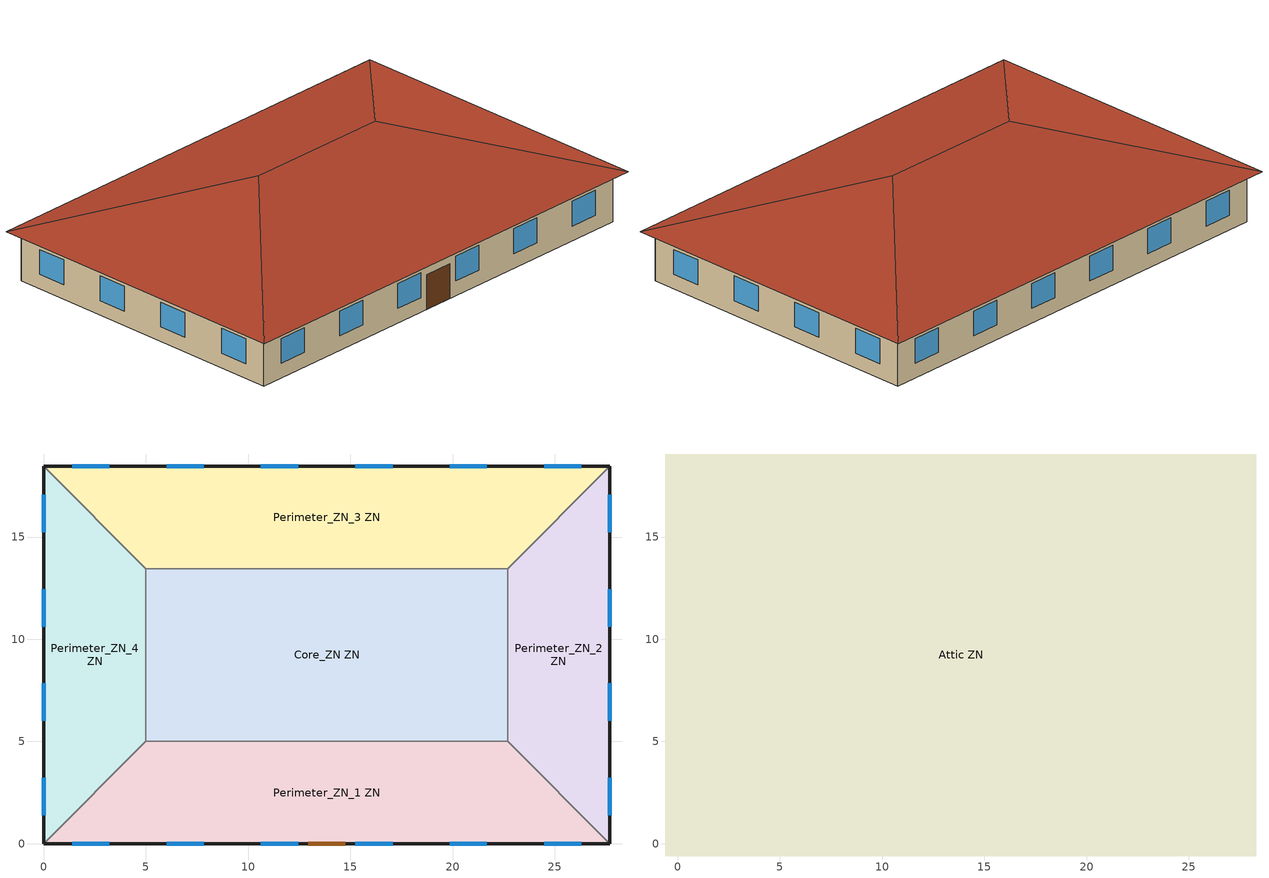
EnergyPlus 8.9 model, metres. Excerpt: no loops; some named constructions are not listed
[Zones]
Core_ZN ZN
 floor ground (Typical Insulated Carpeted 6in Slab Floor): 22.69,13.46 22.69,5 5,5 5,13.46 z0
 wall to Perimeter_ZN_2 ZN (Typical Interior Wall): 22.69,5 22.69,13.46 z0:3.05
 wall to Perimeter_ZN_3 ZN (Typical Interior Wall): 22.69,13.46 5,13.46 z0:3.05
 wall to Perimeter_ZN_1 ZN (Typical Interior Wall): 5,5 22.69,5 z0:3.05
 wall to Perimeter_ZN_4 ZN (Typical Interior Wall): 5,13.46 5,5 z0:3.05
Perimeter_ZN_1 ZN
 floor ground (Typical Insulated Carpeted 6in Slab Floor): 22.69,5 27.69,0 0,0 5,5 z0
 wall outside (Typical Insulated Wood Framed Exterior Wall R-11.24): 0,0 27.69,0 z0:3.05
 wall to Perimeter_ZN_2 ZN (Typical Interior Wall): 27.69,0 22.69,5 z0:3.05
 wall to Perimeter_ZN_4 ZN (Typical Interior Wall): 5,5 0,0 z0:3.05
 window (U 0.57 SHGC 0.49 Dbl Blue 6mm/6mm Air): 1.39,0 3.22,0 / 6.01,0 7.84,0 / 10.62,0 12.45,0 / 15.24,0 17.07,0 / 19.85,0 21.68,0 / 24.47,0 26.3,0 z0.9:2.42
 door (Typical Insulated Metal Door R-1.43): 12.93,0 14.76,0 z0:2.13
Perimeter_ZN_2 ZN
 floor ground (Typical Insulated Carpeted 6in Slab Floor): 27.69,18.46 27.69,0 22.69,5 22.69,13.46 z0
 wall outside (Typical Insulated Wood Framed Exterior Wall R-11.24): 27.69,0 27.69,18.46 z0:3.05
 wall to Perimeter_ZN_3 ZN (Typical Interior Wall): 27.69,18.46 22.69,13.46 z0:3.05
 window (U 0.57 SHGC 0.49 Dbl Blue 6mm/6mm Air): 27.69,1.39 27.69,3.22 / 27.69,6.01 27.69,7.84 / 27.69,10.62 27.69,12.45 / 27.69,15.24 27.69,17.07 z0.9:2.42
Perimeter_ZN_3 ZN
 floor ground (Typical Insulated Carpeted 6in Slab Floor): 27.69,18.46 22.69,13.46 5,13.46 0,18.46 z0
 wall outside (Typical Insulated Wood Framed Exterior Wall R-11.24): 27.69,18.46 0,18.46 z0:3.05
 wall to Perimeter_ZN_4 ZN (Typical Interior Wall): 0,18.46 5,13.46 z0:3.05
 window (U 0.57 SHGC 0.49 Dbl Blue 6mm/6mm Air): 26.3,18.46 24.47,18.46 / 21.68,18.46 19.85,18.46 / 17.07,18.46 15.24,18.46 / 12.45,18.46 10.62,18.46 / 7.84,18.46 6.01,18.46 / 3.22,18.46 1.39,18.46 z0.9:2.42
Perimeter_ZN_4 ZN
 floor ground (Typical Insulated Carpeted 6in Slab Floor): 0,18.46 5,13.46 5,5 0,0 z0
 wall outside (Typical Insulated Wood Framed Exterior Wall R-11.24): 0,18.46 0,0 z0:3.05
 window (U 0.57 SHGC 0.49 Dbl Blue 6mm/6mm Air): 0,17.07 0,15.24 / 0,12.45 0,10.62 / 0,7.84 0,6.01 / 0,3.22 0,1.39 z0.9:2.42
Attic ZN
 floor outside (Typical Insulated Exterior Mass Floor R-13.51): 28.29,19.06 28.29,-0.6 27.69,0 27.69,18.46 z3.05; 28.29,19.06 27.69,18.46 0,18.46 -0.6,19.06 z3.05; 27.69,0 28.29,-0.6 -0.6,-0.6 0,0 z3.05; -0.6,19.06 0,18.46 0,0 -0.6,-0.6 z3.05
 floor to Core_ZN ZN (Typical Interior Floor): 22.69,13.46 22.69,5 5,5 5,13.46 z3.05
 floor to Perimeter_ZN_2 ZN (Typical Interior Floor): 27.69,18.46 27.69,0 22.69,5 22.69,13.46 z3.05
 floor to Perimeter_ZN_3 ZN (Typical Interior Floor): 27.69,18.46 22.69,13.46 5,13.46 0,18.46 z3.05
 floor to Perimeter_ZN_1 ZN (Typical Interior Floor): 22.69,5 27.69,0 0,0 5,5 z3.05
 floor to Perimeter_ZN_4 ZN (Typical Interior Floor): 0,18.46 5,13.46 5,5 0,0 z3.05
 roof outside (Typical Wood Joist Attic Floor R-29.41): 18.46,9.23,6.33 28.29,-0.6,3.05 28.29,19.06,3.05; 18.46,9.23,6.33 28.29,19.06,3.05 -0.6,19.06,3.05 9.23,9.23,6.33; 9.23,9.23,6.33 -0.6,-0.6,3.05 28.29,-0.6,3.05 18.46,9.23,6.33; 9.23,9.23,6.33 -0.6,19.06,3.05 -0.6,-0.6,3.05
[MaterialProperty:GlazingSpectralData] Wavelength 1 {micron}=0.3; transmittance 1=0; front reflectance 1=0.04; back reflectance 1=0.04; Wavelength 2 {micron}=0.305; transmittance 2=0; front reflectance 2=0.04; back reflectance 2=0.04; Wavelength 3 {micron}=0.31; transmittance 3=0; front reflectance 3=0.04; back reflectance 3=0.04; Wavelength 4 {micron}=0.315; transmittance 4=0; front reflectance 4=0.04; back reflectance 4=0.04; Wavelength 5 {micron}=0.32; transmittance 5=0; front reflectance 5=0.04; back reflectance 5=0.04; Wavelength 6 {micron}=0.325; transmittance 6=0; front reflectance 6=0.04; back reflectance 6=0.04; Wavelength 7 {micron}=0.33; transmittance 7=0; front reflectance 7=0.04; back reflectance 7=0.04; Wavelength 8 {micron}=0.335; transmittance 8=0; front reflectance 8=0.04; back reflectance 8=0.04; Wavelength 9 {micron}=0.34; transmittance 9=0; front reflectance 9=0.04; back reflectance 9=0.04; Wavelength 10 {micron}=0.345; transmittance 10=0; front reflectance 10=0.04; back reflectance 10=0.04; Wavelength 11 {micron}=0.35; transmittance 11=0; front reflectance 11=0.04; back reflectance 11=0.04; Wavelength 12 {micron}=0.355; transmittance 12=0.001; front reflectance 12=0.04; back reflectance 12=0.04; Wavelength 13 {micron}=0.36; transmittance 13=0.001; front reflectance 13=0.04; back reflectance 13=0.04; Wavelength 14 {micron}=0.365; transmittance 14=0.001; front reflectance 14=0.04; back reflectance 14=0.04; Wavelength 15 {micron}=0.37; transmittance 15=0.001; front reflectance 15=0.04; back reflectance 15=0.04; Wavelength 16 {micron}=0.375; transmittance 16=0.001; front reflectance 16=0.04; back reflectance 16=0.04; Wavelength 17 {micron}=0.38; front reflectance 17=0.04; back reflectance 17=0.04; Wavelength 18 {micron}=0.385; front reflectance 18=0.04; back reflectance 18=0.04; Wavelength 19 {micron}=0.39; front reflectance 19=0.041; back reflectance 19=0.041; Wavelength 20 {micron}=0.395; front reflectance 20=0.042; back reflectance 20=0.042; Wavelength 21 {micron}=0.4; front reflectance 21=0.044; back reflectance 21=0.044; Wavelength 22 {micron}=0.405; front reflectance 22=0.045; back reflectance 22=0.045; Wavelength 23 {micron}=0.41; front reflectance 23=0.046; back reflectance 23=0.046; Wavelength 24 {micron}=0.415; front reflectance 24=0.047; back reflectance 24=0.047; Wavelength 25 {micron}=0.42; front reflectance 25=0.048; back reflectance 25=0.048; Wavelength 26 {micron}=0.425; Wavelength 27 {micron}=0.43; front reflectance 27=0.051; back reflectance 27=0.051; Wavelength 28 {micron}=0.435; front reflectance 28=0.052; back reflectance 28=0.052; Wavelength 29 {micron}=0.44; Wavelength 30 {micron}=0.445; front reflectance 30=0.055; back reflectance 30=0.055; Wavelength 31 {micron}=0.45; front reflectance 31=0.056; back reflectance 31=0.056; Wavelength 32 {micron}=0.455; front reflectance 32=0.057; back reflectance 32=0.057; Wavelength 33 {micron}=0.46; Wavelength 34 {micron}=0.465; Wavelength 35 {micron}=0.47; Wavelength 36 {micron}=0.475; front reflectance 36=0.061; back reflectance 36=0.061; Wavelength 37 {micron}=0.48; front reflectance 37=0.062; back reflectance 37=0.062; Wavelength 38 {micron}=0.485; Wavelength 39 {micron}=0.49; Wavelength 40 {micron}=0.495; Wavelength 41 {micron}=0.5; Wavelength 42 {micron}=0.505; front reflectance 42=0.065; back reflectance 42=0.065; Wavelength 43 {micron}=0.51; front reflectance 43=0.064; back reflectance 43=0.064; Wavelength 44 {micron}=0.515; Wavelength 45 {micron}=0.52; Wavelength 46 {micron}=0.525; Wavelength 47 {micron}=0.53; Wavelength 48 {micron}=0.535; Wavelength 49 {micron}=0.54; Wavelength 50 {micron}=0.545; Wavelength 51 {micron}=0.55; front reflectance 51=0.062; back reflectance 51=0.062; Wavelength 52 {micron}=0.555; front reflectance 52=0.062; back reflectance 52=0.062; Wavelength 53 {micron}=0.56; Wavelength 54 {micron}=0.565; Wavelength 55 {micron}=0.57; front reflectance 55=0.062; back reflectance 55=0.062; Wavelength 56 {micron}=0.575; front reflectance 56=0.062; back reflectance 56=0.062; Wavelength 57 {micron}=0.58; Wavelength 58 {micron}=0.585; Wavelength 59 {micron}=0.59; front reflectance 59=0.061; back reflectance 59=0.061; Wavelength 60 {micron}=0.595; Wavelength 61 {micron}=0.6; Wavelength 62 {micron}=0.605; front reflectance 62=0.06; back reflectance 62=0.06; Wavelength 63 {micron}=0.61; front reflectance 63=0.06; back reflectance 63=0.06; Wavelength 64 {micron}=0.615; Wavelength 65 {micron}=0.62; Wavelength 66 {micron}=0.625; Wavelength 67 {micron}=0.63; Wavelength 68 {micron}=0.635; Wavelength 69 {micron}=0.64; Wavelength 70 {micron}=0.645; Wavelength 71 {micron}=0.65; Wavelength 72 {micron}=0.655; front reflectance 72=0.06; back reflectance 72=0.06; Wavelength 73 {micron}=0.66; front reflectance 73=0.06; back reflectance 73=0.06; Wavelength 74 {micron}=0.665; Wavelength 75 {micron}=0.67; Wavelength 76 {micron}=0.675; front reflectance 76=0.061; back reflectance 76=0.061; Wavelength 77 {micron}=0.68; front reflectance 77=0.061; back reflectance 77=0.061; Wavelength 78 {micron}=0.685; front reflectance 78=0.061; back reflectance 78=0.061; Wavelength 79 {micron}=0.69; Wavelength 80 {micron}=0.695; front reflectance 80=0.062; back reflectance 80=0.062; Wavelength 81 {micron}=0.7; front reflectance 81=0.062; back reflectance 81=0.062; Wavelength 82 {micron}=0.705; Wavelength 83 {micron}=0.71; front reflectance 83=0.063; back reflectance 83=0.063; Wavelength 84 {micron}=0.715; front reflectance 84=0.063; back reflectance 84=0.063; Wavelength 85 {micron}=0.72; front reflectance 85=0.063; back reflectance 85=0.063; Wavelength 86 {micron}=0.725; Wavelength 87 {micron}=0.73; front reflectance 87=0.064; back reflectance 87=0.064; Wavelength 88 {micron}=0.735; front reflectance 88=0.064; back reflectance 88=0.064; Wavelength 89 {micron}=0.74; front reflectance 89=0.064; back reflectance 89=0.064; Wavelength 90 {micron}=0.745; Wavelength 91 {micron}=0.75; front reflectance 91=0.065; back reflectance 91=0.065; Wavelength 92 {micron}=0.755; front reflectance 92=0.065; back reflectance 92=0.065; Wavelength 93 {micron}=0.76; front reflectance 93=0.065; back reflectance 93=0.065; Wavelength 94 {micron}=0.765; Wavelength 95 {micron}=0.77; front reflectance 95=0.066; back reflectance 95=0.066; Wavelength 96 {micron}=0.775; front reflectance 96=0.066; back reflectance 96=0.066; Wavelength 97 {micron}=0.78; front reflectance 97=0.066; back reflectance 97=0.066; Wavelength 98 {micron}=0.785; front reflectance 98=0.066; back reflectance 98=0.066; Wavelength 99 {micron}=0.79; front reflectance 99=0.066; back reflectance 99=0.066; Wavelength 100 {micron}=0.795; Wavelength 101 {micron}=0.8; front reflectance 101=0.067; back reflectance 101=0.067; Wavelength 102 {micron}=0.805; front reflectance 102=0.067; back reflectance 102=0.067; Wavelength 103 {micron}=0.81; front reflectance 103=0.067; back reflectance 103=0.067; Wavelength 104 {micron}=0.815; front reflectance 104=0.067; back reflectance 104=0.067; Wavelength 105 {micron}=0.82; front reflectance 105=0.067; back reflectance 105=0.067; Wavelength 106 {micron}=0.825; front reflectance 106=0.067; back reflectance 106=0.067; Wavelength 107 {micron}=0.83; front reflectance 107=0.067; back reflectance 107=0.067; Wavelength 108 {micron}=0.835; front reflectance 108=0.067; back reflectance 108=0.067; Wavelength 109 {micron}=0.84; front reflectance 109=0.067; back reflectance 109=0.067; Wavelength 110 {micron}=0.845; front reflectance 110=0.067; back reflectance 110=0.067; Wavelength 111 {micron}=0.85; front reflectance 111=0.067; back reflectance 111=0.067; Wavelength 112 {micron}=0.855; front reflectance 112=0.067; back reflectance 112=0.067; Wavelength 113 {micron}=0.86; front reflectance 113=0.067; back reflectance 113=0.067; Wavelength 114 {micron}=0.865; front reflectance 114=0.067; back reflectance 114=0.067; Wavelength 115 {micron}=0.87; front reflectance 115=0.067; back reflectance 115=0.067; Wavelength 116 {micron}=0.875; Wavelength 117 {micron}=0.88; front reflectance 117=0.066; back reflectance 117=0.066; Wavelength 118 {micron}=0.885; front reflectance 118=0.066; back reflectance 118=0.066; Wavelength 119 {micron}=0.89; front reflectance 119=0.066; back reflectance 119=0.066; Wavelength 120 {micron}=0.895; front reflectance 120=0.066; back reflectance 120=0.066; Wavelength 121 {micron}=0.9; front reflectance 121=0.066; back reflectance 121=0.066; Wavelength 122 {micron}=0.905; front reflectance 122=0.066; back reflectance 122=0.066; Wavelength 123 {micron}=0.91; front reflectance 123=0.065; back reflectance 123=0.065; Wavelength 124 {micron}=0.915; front reflectance 124=0.065; back reflectance 124=0.065; Wavelength 125 {micron}=0.92; front reflectance 125=0.065; back reflectance 125=0.065; Wavelength 126 {micron}=0.925; front reflectance 126=0.065; back reflectance 126=0.065; Wavelength 127 {micron}=0.93; front reflectance 127=0.065; back reflectance 127=0.065; Wavelength 128 {micron}=0.935; front reflectance 128=0.065; back reflectance 128=0.065; Wavelength 129 {micron}=0.94; Wavelength 130 {micron}=0.945; front reflectance 130=0.064; back reflectance 130=0.064; Wavelength 131 {micron}=0.95; front reflectance 131=0.064; back reflectance 131=0.064; Wavelength 132 {micron}=0.955; front reflectance 132=0.064; back reflectance 132=0.064; Wavelength 133 {micron}=0.96; front reflectance 133=0.064; back reflectance 133=0.064; Wavelength 134 {micron}=0.965; Wavelength 135 {micron}=0.97; front reflectance 135=0.063; back reflectance 135=0.063; Wavelength 136 {micron}=0.975; front reflectance 136=0.063; back reflectance 136=0.063; Wavelength 137 {micron}=0.98; front reflectance 137=0.063; back reflectance 137=0.063; Wavelength 138 {micron}=0.985; front reflectance 138=0.063; back reflectance 138=0.063; Wavelength 139 {micron}=0.99; front reflectance 139=0.063; back reflectance 139=0.063; Wavelength 140 {micron}=0.995; Wavelength 141 {micron}=1; front reflectance 141=0.062; back reflectance 141=0.062; Wavelength 142 {micron}=1.005; front reflectance 142=0.062; back reflectance 142=0.062; Wavelength 143 {micron}=1.01; front reflectance 143=0.062; back reflectance 143=0.062; Wavelength 144 {micron}=1.015; front reflectance 144=0.062; back reflectance 144=0.062; Wavelength 145 {micron}=1.02; front reflectance 145=0.062; back reflectance 145=0.062; Wavelength 146 {micron}=1.025; front reflectance 146=0.062; back reflectance 146=0.062; Wavelength 147 {micron}=1.03; front reflectance 147=0.062; back reflectance 147=0.062; Wavelength 148 {micron}=1.035; front reflectance 148=0.062; back reflectance 148=0.062; Wavelength 149 {micron}=1.04; front reflectance 149=0.062; back reflectance 149=0.062; Wavelength 150 {micron}=1.045; Wavelength 151 {micron}=1.05; front reflectance 151=0.063; back reflectance 151=0.063; Wavelength 152 {micron}=1.055; front reflectance 152=0.063; back reflectance 152=0.063; Wavelength 153 {micron}=1.06; front reflectance 153=0.063; back reflectance 153=0.063; Wavelength 154 {micron}=1.065; front reflectance 154=0.063; back reflectance 154=0.063; Wavelength 155 {micron}=1.07; front reflectance 155=0.063; back reflectance 155=0.063; Wavelength 156 {micron}=1.075; Wavelength 157 {micron}=1.08; front reflectance 157=0.064; back reflectance 157=0.064; Wavelength 158 {micron}=1.085; front reflectance 158=0.064; back reflectance 158=0.064; Wavelength 159 {micron}=1.09; front reflectance 159=0.064; back reflectance 159=0.064; Wavelength 160 {micron}=1.095; Wavelength 161 {micron}=1.1; front reflectance 161=0.065; back reflectance 161=0.065; Wavelength 162 {micron}=1.105; front reflectance 162=0.065; back reflectance 162=0.065; Wavelength 163 {micron}=1.11; front reflectance 163=0.065; back reflectance 163=0.065; Wavelength 164 {micron}=1.115; front reflectance 164=0.065; back reflectance 164=0.065; Wavelength 165 {micron}=1.12; transmittance 165=0.637; front reflectance 165=0.065; back reflectance 165=0.065; Wavelength 166 {micron}=1.125; transmittance 166=0.639; front reflectance 166=0.066; back reflectance 166=0.066; Wavelength 167 {micron}=1.13; transmittance 167=0.64; front reflectance 167=0.066; back reflectance 167=0.066; Wavelength 168 {micron}=1.135; transmittance 168=0.638; front reflectance 168=0.066; back reflectance 168=0.066; Wavelength 169 {micron}=1.14; transmittance 169=0.638; front reflectance 169=0.066; back reflectance 169=0.066; Wavelength 170 {micron}=1.145; transmittance 170=0.637; front reflectance 170=0.065; back reflectance 170=0.065; Wavelength 171 {micron}=1.15; transmittance 171=0.634; front reflectance 171=0.065; back reflectance 171=0.065; Wavelength 172 {micron}=1.155; transmittance 172=0.632; front reflectance 172=0.065; back reflectance 172=0.065; Wavelength 173 {micron}=1.16; transmittance 173=0.632; front reflectance 173=0.065; back reflectance 173=0.065; Wavelength 174 {micron}=1.165; transmittance 174=0.631; front reflectance 174=0.065; back reflectance 174=0.065; Wavelength 175 {micron}=1.17; transmittance 175=0.627; front reflectance 175=0.065; back reflectance 175=0.065; Wavelength 176 {micron}=1.175; transmittance 176=0.624; front reflectance 176=0.065; back reflectance 176=0.065; Wavelength 177 {micron}=1.18; transmittance 177=0.618; front reflectance 177=0.065; back reflectance 177=0.065; Wavelength 178 {micron}=1.185; transmittance 178=0.611; front reflectance 178=0.064; back reflectance 178=0.064; Wavelength 179 {micron}=1.19; transmittance 179=0.601; front reflectance 179=0.064; back reflectance 179=0.064; Wavelength 180 {micron}=1.195; transmittance 180=0.6; front reflectance 180=0.064; back reflectance 180=0.064; Wavelength 181 {micron}=1.2; transmittance 181=0.605; front reflectance 181=0.064; back reflectance 181=0.064; Wavelength 182 {micron}=1.205; transmittance 182=0.611; front reflectance 182=0.064; back reflectance 182=0.064; Wavelength 183 {micron}=1.21; transmittance 183=0.619; front reflectance 183=0.065; back reflectance 183=0.065; Wavelength 184 {micron}=1.215; transmittance 184=0.625; front reflectance 184=0.065; back reflectance 184=0.065; Wavelength 185 {micron}=1.22; transmittance 185=0.634; front reflectance 185=0.065; back reflectance 185=0.065; Wavelength 186 {micron}=1.225; transmittance 186=0.64; front reflectance 186=0.066; back reflectance 186=0.066; Wavelength 187 {micron}=1.23; transmittance 187=0.644; front reflectance 187=0.066; back reflectance 187=0.066; Wavelength 188 {micron}=1.235; transmittance 188=0.647; front reflectance 188=0.066; back reflectance 188=0.066; Wavelength 189 {micron}=1.24; transmittance 189=0.65; front reflectance 189=0.066; back reflectance 189=0.066; Wavelength 190 {micron}=1.245; transmittance 190=0.653; front reflectance 190=0.066; back reflectance 190=0.066; Wavelength 191 {micron}=1.25; transmittance 191=0.656; front reflectance 191=0.066; back reflectance 191=0.066; Wavelength 192 {micron}=1.255; transmittance 192=0.658; front reflectance 192=0.066; back reflectance 192=0.066; Wavelength 193 {micron}=1.26; transmittance 193=0.661; front reflectance 193=0.066; back reflectance 193=0.066; Wavelength 194 {micron}=1.265; transmittance 194=0.662; front reflectance 194=0.066; back reflectance 194=0.066; Wavelength 195 {micron}=1.27; transmittance 195=0.667; front reflectance 195=0.067; back reflectance 195=0.067; Wavelength 196 {micron}=1.275; transmittance 196=0.668; front reflectance 196=0.067; back reflectance 196=0.067; Wavelength 197 {micron}=1.28; transmittance 197=0.671; front reflectance 197=0.067; back reflectance 197=0.067; Wavelength 198 {micron}=1.285; transmittance 198=0.675; front reflectance 198=0.067; back reflectance 198=0.067; Wavelength 199 {micron}=1.29; transmittance 199=0.678; front reflectance 199=0.067; back reflectance 199=0.067; Wavelength 200 {micron}=1.295; transmittance 200=0.679; front reflectance 200=0.067; back reflectance 200=0.067; Wavelength 201 {micron}=1.3; transmittance 201=0.682; front reflectance 201=0.067; back reflectance 201=0.067; Wavelength 202 {micron}=1.305; transmittance 202=0.684; front reflectance 202=0.067; back reflectance 202=0.067; Wavelength 203 {micron}=1.31; transmittance 203=0.687; front reflectance 203=0.067; back reflectance 203=0.067; Wavelength 204 {micron}=1.315; transmittance 204=0.689; front reflectance 204=0.068; back reflectance 204=0.068; Wavelength 205 {micron}=1.32; transmittance 205=0.692; front reflectance 205=0.068; back reflectance 205=0.068; Wavelength 206 {micron}=1.325; transmittance 206=0.693; front reflectance 206=0.068; back reflectance 206=0.068; Wavelength 207 {micron}=1.33; transmittance 207=0.695; front reflectance 207=0.068; back reflectance 207=0.068; Wavelength 208 {micron}=1.335; transmittance 208=0.697; front reflectance 208=0.068; back reflectance 208=0.068; Wavelength 209 {micron}=1.34; transmittance 209=0.698; front reflectance 209=0.068; back reflectance 209=0.068; Wavelength 210 {micron}=1.345; transmittance 210=0.698; front reflectance 210=0.068; back reflectance 210=0.068; Wavelength 211 {micron}=1.35; transmittance 211=0.698; front reflectance 211=0.068; back reflectance 211=0.068; Wavelength 212 {micron}=1.355; transmittance 212=0.695; front reflectance 212=0.068; back reflectance 212=0.068; Wavelength 213 {micron}=1.36; transmittance 213=0.692; front reflectance 213=0.068; back reflectance 213=0.068; Wavelength 214 {micron}=1.365; transmittance 214=0.692; front reflectance 214=0.068; back reflectance 214=0.068; Wavelength 215 {micron}=1.37; transmittance 215=0.687; front reflectance 215=0.067; back reflectance 215=0.067; Wavelength 216 {micron}=1.375; transmittance 216=0.682; front reflectance 216=0.067; back reflectance 216=0.067; Wavelength 217 {micron}=1.38; transmittance 217=0.676; front reflectance 217=0.067; back reflectance 217=0.067; Wavelength 218 {micron}=1.385; transmittance 218=0.678; front reflectance 218=0.067; back reflectance 218=0.067; Wavelength 219 {micron}=1.39; transmittance 219=0.676; front reflectance 219=0.067; back reflectance 219=0.067; Wavelength 220 {micron}=1.395; transmittance 220=0.675; front reflectance 220=0.067; back reflectance 220=0.067; Wavelength 221 {micron}=1.4; transmittance 221=0.676; front reflectance 221=0.067; back reflectance 221=0.067; Wavelength 222 {micron}=1.405; transmittance 222=0.675; front reflectance 222=0.067; back reflectance 222=0.067; Wavelength 223 {micron}=1.41; transmittance 223=0.671; front reflectance 223=0.067; back reflectance 223=0.067; Wavelength 224 {micron}=1.415; transmittance 224=0.67; front reflectance 224=0.067; back reflectance 224=0.067; Wavelength 225 {micron}=1.42; transmittance 225=0.673; front reflectance 225=0.067; back reflectance 225=0.067; Wavelength 226 {micron}=1.425; transmittance 226=0.671; front reflectance 226=0.067; back reflectance 226=0.067; Wavelength 227 {micron}=1.43; transmittance 227=0.668; front reflectance 227=0.067; back reflectance 227=0.067; Wavelength 228 {micron}=1.435; transmittance 228=0.67; front reflectance 228=0.067; back reflectance 228=0.067; Wavelength 229 {micron}=1.44; transmittance 229=0.67; front reflectance 229=0.067; back reflectance 229=0.067; Wavelength 230 {micron}=1.445; transmittance 230=0.668; front reflectance 230=0.067; back reflectance 230=0.067; Wavelength 231 {micron}=1.45; transmittance 231=0.67; front reflectance 231=0.067; back reflectance 231=0.067; Wavelength 232 {micron}=1.455; transmittance 232=0.67; front reflectance 232=0.067; back reflectance 232=0.067; Wavelength 233 {micron}=1.46; transmittance 233=0.673; front reflectance 233=0.067; back reflectance 233=0.067; Wavelength 234 {micron}=1.465; transmittance 234=0.676; front reflectance 234=0.067; back reflectance 234=0.067; Wavelength 235 {micron}=1.47; transmittance 235=0.681; front reflectance 235=0.067; back reflectance 235=0.067; Wavelength 236 {micron}=1.475; transmittance 236=0.684; front reflectance 236=0.067; back reflectance 236=0.067; Wavelength 237 {micron}=1.48; transmittance 237=0.689; front reflectance 237=0.068; back reflectance 237=0.068; Wavelength 238 {micron}=1.485; transmittance 238=0.69; front reflectance 238=0.068; back reflectance 238=0.068; Wavelength 239 {micron}=1.49; transmittance 239=0.695; front reflectance 239=0.068; back reflectance 239=0.068; Wavelength 240 {micron}=1.495; transmittance 240=0.698; front reflectance 240=0.068; back reflectance 240=0.068; Wavelength 241 {micron}=1.5; transmittance 241=0.703; front reflectance 241=0.068; back reflectance 241=0.068; Wavelength 242 {micron}=1.505; transmittance 242=0.706; front reflectance 242=0.068; back reflectance 242=0.068; Wavelength 243 {micron}=1.51; transmittance 243=0.711; front reflectance 243=0.068; back reflectance 243=0.068; Wavelength 244 {micron}=1.515; transmittance 244=0.714; front reflectance 244=0.069; back reflectance 244=0.069; Wavelength 245 {micron}=1.52; transmittance 245=0.718; front reflectance 245=0.069; back reflectance 245=0.069; Wavelength 246 {micron}=1.525; transmittance 246=0.719; front reflectance 246=0.069; back reflectance 246=0.069; Wavelength 247 {micron}=1.53; transmittance 247=0.724; front reflectance 247=0.069; back reflectance 247=0.069; Wavelength 248 {micron}=1.535; transmittance 248=0.724; front reflectance 248=0.069; back reflectance 248=0.069; Wavelength 249 {micron}=1.54; transmittance 249=0.728; front reflectance 249=0.069; back reflectance 249=0.069; Wavelength 250 {micron}=1.545; transmittance 250=0.728; front reflectance 250=0.069; back reflectance 250=0.069; Wavelength 251 {micron}=1.55; transmittance 251=0.728; front reflectance 251=0.069; back reflectance 251=0.069; Wavelength 252 {micron}=1.555; transmittance 252=0.728; front reflectance 252=0.069; back reflectance 252=0.069; Wavelength 253 {micron}=1.56; transmittance 253=0.728; front reflectance 253=0.069; back reflectance 253=0.069; Wavelength 254 {micron}=1.565; transmittance 254=0.728; front reflectance 254=0.069; back reflectance 254=0.069; Wavelength 255 {micron}=1.57; transmittance 255=0.728; front reflectance 255=0.069; back reflectance 255=0.069; Wavelength 256 {micron}=1.575; transmittance 256=0.728; front reflectance 256=0.069; back reflectance 256=0.069; Wavelength 257 {micron}=1.58; transmittance 257=0.729; front reflectance 257=0.069; back reflectance 257=0.069; Wavelength 258 {micron}=1.585; transmittance 258=0.731; front reflectance 258=0.069; back reflectance 258=0.069; Wavelength 259 {micron}=1.59; transmittance 259=0.733; front reflectance 259=0.069; back reflectance 259=0.069; Wavelength 260 {micron}=1.595; transmittance 260=0.735; front reflectance 260=0.069; back reflectance 260=0.069; Wavelength 261 {micron}=1.6; transmittance 261=0.736; front reflectance 261=0.069; back reflectance 261=0.069; Wavelength 262 {micron}=1.605; transmittance 262=0.738; front reflectance 262=0.07; back reflectance 262=0.07; Wavelength 263 {micron}=1.61; transmittance 263=0.74; front reflectance 263=0.07; back reflectance 263=0.07; Wavelength 264 {micron}=1.615; transmittance 264=0.741; front reflectance 264=0.07; back reflectance 264=0.07; Wavelength 265 {micron}=1.62; transmittance 265=0.741; front reflectance 265=0.07; back reflectance 265=0.07; Wavelength 266 {micron}=1.625; transmittance 266=0.741; front reflectance 266=0.07; back reflectance 266=0.07; Wavelength 267 {micron}=1.63; transmittance 267=0.741; front reflectance 267=0.07; back reflectance 267=0.07; Wavelength 268 {micron}=1.635; transmittance 268=0.741; front reflectance 268=0.07; back reflectance 268=0.07; Wavelength 269 {micron}=1.64; transmittance 269=0.741; front reflectance 269=0.07; back reflectance 269=0.07; Wavelength 270 {micron}=1.645; transmittance 270=0.743; front reflectance 270=0.07; back reflectance 270=0.07; Wavelength 271 {micron}=1.65; transmittance 271=0.741; front reflectance 271=0.07; back reflectance 271=0.07; Wavelength 272 {micron}=1.655; transmittance 272=0.74; front reflectance 272=0.07; back reflectance 272=0.07; Wavelength 273 {micron}=1.66; transmittance 273=0.736; front reflectance 273=0.069; back reflectance 273=0.069; Wavelength 274 {micron}=1.665; transmittance 274=0.735; front reflectance 274=0.069; back reflectance 274=0.069; Wavelength 275 {micron}=1.67; transmittance 275=0.724; front reflectance 275=0.069; back reflectance 275=0.069; Wavelength 276 {micron}=1.675; transmittance 276=0.716; front reflectance 276=0.069; back reflectance 276=0.069; Wavelength 277 {micron}=1.68; transmittance 277=0.698; front reflectance 277=0.068; back reflectance 277=0.068; Wavelength 278 {micron}=1.685; transmittance 278=0.673; front reflectance 278=0.067; back reflectance 278=0.067; Wavelength 279 {micron}=1.69; transmittance 279=0.608; front reflectance 279=0.064; back reflectance 279=0.064; Wavelength 280 {micron}=1.695; transmittance 280=0.574; front reflectance 280=0.063; back reflectance 280=0.063; Wavelength 281 {micron}=1.7; transmittance 281=0.521; front reflectance 281=0.061; back reflectance 281=0.061; Wavelength 282 {micron}=1.705; transmittance 282=0.493; front reflectance 282=0.06; back reflectance 282=0.06; Wavelength 283 {micron}=1.71; transmittance 283=0.499; front reflectance 283=0.06; back reflectance 283=0.06; Wavelength 284 {micron}=1.715; transmittance 284=0.507; front reflectance 284=0.06; back reflectance 284=0.06; Wavelength 285 {micron}=1.72; transmittance 285=0.512; front reflectance 285=0.06; back reflectance 285=0.06; Wavelength 286 {micron}=1.725; transmittance 286=0.526; front reflectance 286=0.061; back reflectance 286=0.061; Wavelength 287 {micron}=1.73; transmittance 287=0.548; front reflectance 287=0.062; back reflectance 287=0.062; Wavelength 288 {micron}=1.735; transmittance 288=0.546; front reflectance 288=0.062; back reflectance 288=0.062; Wavelength 289 {micron}=1.74; transmittance 289=0.533; front reflectance 289=0.061; back reflectance 289=0.061; Wavelength 290 {micron}=1.745; transmittance 290=0.527; front reflectance 290=0.061; back reflectance 290=0.061; Wavelength 291 {micron}=1.75; transmittance 291=0.522; front reflectance 291=0.061; back reflectance 291=0.061; Wavelength 292 {micron}=1.755; transmittance 292=0.53; front reflectance 292=0.061; back reflectance 292=0.061; Wavelength 293 {micron}=1.76; transmittance 293=0.552; front reflectance 293=0.062; back reflectance 293=0.062; Wavelength 294 {micron}=1.765; transmittance 294=0.568; front reflectance 294=0.063; back reflectance 294=0.063; Wavelength 295 {micron}=1.77; transmittance 295=0.589; front reflectance 295=0.064; back reflectance 295=0.064; Wavelength 296 {micron}=1.775; transmittance 296=0.6; front reflectance 296=0.064; back reflectance 296=0.064; Wavelength 297 {micron}=1.78; transmittance 297=0.619; front reflectance 297=0.065; back reflectance 297=0.065; Wavelength 298 {micron}=1.785; transmittance 298=0.625; front reflectance 298=0.065; back reflectance 298=0.065; Wavelength 299 {micron}=1.79; transmittance 299=0.63; front reflectance 299=0.065; back reflectance 299=0.065; Wavelength 300 {micron}=1.795; transmittance 300=0.632; front reflectance 300=0.065; back reflectance 300=0.065; Wavelength 301 {micron}=1.8; transmittance 301=0.635; front reflectance 301=0.065; back reflectance 301=0.065; Wavelength 302 {micron}=1.805; transmittance 302=0.637; front reflectance 302=0.065; back reflectance 302=0.065; Wavelength 303 {micron}=1.81; transmittance 303=0.638; front reflectance 303=0.066; back reflectance 303=0.066; Wavelength 304 {micron}=1.815; transmittance 304=0.638; front reflectance 304=0.066; back reflectance 304=0.066; Wavelength 305 {micron}=1.82; transmittance 305=0.638; front reflectance 305=0.066; back reflectance 305=0.066; Wavelength 306 {micron}=1.825; transmittance 306=0.64; front reflectance 306=0.066; back reflectance 306=0.066; Wavelength 307 {micron}=1.83; transmittance 307=0.646; front reflectance 307=0.066; back reflectance 307=0.066; Wavelength 308 {micron}=1.835; transmittance 308=0.649; front reflectance 308=0.066; back reflectance 308=0.066; Wavelength 309 {micron}=1.84; transmittance 309=0.656; front reflectance 309=0.066; back reflectance 309=0.066; Wavelength 310 {micron}=1.845; transmittance 310=0.658; front reflectance 310=0.066; back reflectance 310=0.066; Wavelength 311 {micron}=1.85; transmittance 311=0.667; front reflectance 311=0.067; back reflectance 311=0.067; Wavelength 312 {micron}=1.855; transmittance 312=0.673; front reflectance 312=0.067; back reflectance 312=0.067; Wavelength 313 {micron}=1.86; transmittance 313=0.681; front reflectance 313=0.067; back reflectance 313=0.067; Wavelength 314 {micron}=1.865; transmittance 314=0.681; front reflectance 314=0.067; back reflectance 314=0.067; Wavelength 315 {micron}=1.87; transmittance 315=0.684; front reflectance 315=0.067; back reflectance 315=0.067; Wavelength 316 {micron}=1.875; transmittance 316=0.687; front reflectance 316=0.067; back reflectance 316=0.067; Wavelength 317 {micron}=1.88; transmittance 317=0.687; front reflectance 317=0.067; back reflectance 317=0.067; Wavelength 318 {micron}=1.885; transmittance 318=0.685; front reflectance 318=0.067; back reflectance 318=0.067; Wavelength 319 {micron}=1.89; transmittance 319=0.685; front reflectance 319=0.067; back reflectance 319=0.067; Wavelength 320 {micron}=1.895; transmittance 320=0.685; front reflectance 320=0.067; back reflectance 320=0.067; Wavelength 321 {micron}=1.9; transmittance 321=0.689; front reflectance 321=0.068; back reflectance 321=0.068; Wavelength 322 {micron}=1.905; transmittance 322=0.682; front reflectance 322=0.067; back reflectance 322=0.067; Wavelength 323 {micron}=1.91; transmittance 323=0.682; front reflectance 323=0.067; back reflectance 323=0.067; Wavelength 324 {micron}=1.915; transmittance 324=0.679; front reflectance 324=0.067; back reflectance 324=0.067; Wavelength 325 {micron}=1.92; transmittance 325=0.681; front reflectance 325=0.067; back reflectance 325=0.067; Wavelength 326 {micron}=1.925; transmittance 326=0.678; front reflectance 326=0.067; back reflectance 326=0.067; Wavelength 327 {micron}=1.93; transmittance 327=0.679; front reflectance 327=0.067; back reflectance 327=0.067; Wavelength 328 {micron}=1.935; transmittance 328=0.679; front reflectance 328=0.067; back reflectance 328=0.067; Wavelength 329 {micron}=1.94; transmittance 329=0.679; front reflectance 329=0.067; back reflectance 329=0.067; Wavelength 330 {micron}=1.945; transmittance 330=0.681; front reflectance 330=0.067; back reflectance 330=0.067; Wavelength 331 {micron}=1.95; transmittance 331=0.684; front reflectance 331=0.067; back reflectance 331=0.067; Wavelength 332 {micron}=1.955; transmittance 332=0.685; front reflectance 332=0.067; back reflectance 332=0.067; Wavelength 333 {micron}=1.96; transmittance 333=0.687; front reflectance 333=0.067; back reflectance 333=0.067; Wavelength 334 {micron}=1.965; transmittance 334=0.685; front reflectance 334=0.067; back reflectance 334=0.067; Wavelength 335 {micron}=1.97; transmittance 335=0.685; front reflectance 335=0.067; back reflectance 335=0.067; Wavelength 336 {micron}=1.975; transmittance 336=0.687; front reflectance 336=0.067; back reflectance 336=0.067; Wavelength 337 {micron}=1.98; transmittance 337=0.684; front reflectance 337=0.067; back reflectance 337=0.067; Wavelength 338 {micron}=1.985; transmittance 338=0.684; front reflectance 338=0.067; back reflectance 338=0.067; Wavelength 339 {micron}=1.99; transmittance 339=0.682; front reflectance 339=0.067; back reflectance 339=0.067; Wavelength 340 {micron}=1.995; transmittance 340=0.681; front reflectance 340=0.067; back reflectance 340=0.067; Wavelength 341 {micron}=2; transmittance 341=0.678; front reflectance 341=0.067; back reflectance 341=0.067; Wavelength 342 {micron}=2.005; transmittance 342=0.673; front reflectance 342=0.067; back reflectance 342=0.067; Wavelength 343 {micron}=2.01; transmittance 343=0.662; front reflectance 343=0.066; back reflectance 343=0.066; Wavelength 344 {micron}=2.015; transmittance 344=0.655; front reflectance 344=0.066; back reflectance 344=0.066; Wavelength 345 {micron}=2.02; transmittance 345=0.646; front reflectance 345=0.066; back reflectance 345=0.066; Wavelength 346 {micron}=2.025; transmittance 346=0.638; front reflectance 346=0.066; back reflectance 346=0.066; Wavelength 347 {micron}=2.03; transmittance 347=0.63; front reflectance 347=0.065; back reflectance 347=0.065; Wavelength 348 {micron}=2.035; transmittance 348=0.622; front reflectance 348=0.065; back reflectance 348=0.065; Wavelength 349 {micron}=2.04; transmittance 349=0.614; front reflectance 349=0.065; back reflectance 349=0.065; Wavelength 350 {micron}=2.045; transmittance 350=0.608; front reflectance 350=0.064; back reflectance 350=0.064; Wavelength 351 {micron}=2.05; transmittance 351=0.598; front reflectance 351=0.064; back reflectance 351=0.064; Wavelength 352 {micron}=2.055; transmittance 352=0.593; front reflectance 352=0.064; back reflectance 352=0.064; Wavelength 353 {micron}=2.06; transmittance 353=0.582; front reflectance 353=0.063; back reflectance 353=0.063; Wavelength 354 {micron}=2.065; transmittance 354=0.575; front reflectance 354=0.063; back reflectance 354=0.063; Wavelength 355 {micron}=2.07; transmittance 355=0.569; front reflectance 355=0.063; back reflectance 355=0.063; Wavelength 356 {micron}=2.075; transmittance 356=0.568; front reflectance 356=0.063; back reflectance 356=0.063; Wavelength 357 {micron}=2.08; transmittance 357=0.565; front reflectance 357=0.063; back reflectance 357=0.063; Wavelength 358 {micron}=2.085; transmittance 358=0.565; front reflectance 358=0.063; back reflectance 358=0.063; Wavelength 359 {micron}=2.09; transmittance 359=0.566; front reflectance 359=0.063; back reflectance 359=0.063; Wavelength 360 {micron}=2.095; transmittance 360=0.566; front reflectance 360=0.063; back reflectance 360=0.063; Wavelength 361 {micron}=2.1; transmittance 361=0.57; front reflectance 361=0.063; back reflectance 361=0.063; Wavelength 362 {micron}=2.105; transmittance 362=0.571; front reflectance 362=0.063; back reflectance 362=0.063; Wavelength 363 {micron}=2.11; transmittance 363=0.575; front reflectance 363=0.063; back reflectance 363=0.063; Wavelength 364 {micron}=2.115; transmittance 364=0.577; front reflectance 364=0.063; back reflectance 364=0.063; Wavelength 365 {micron}=2.12; transmittance 365=0.581; front reflectance 365=0.063; back reflectance 365=0.063; Wavelength 366 {micron}=2.125; transmittance 366=0.582; front reflectance 366=0.063; back reflectance 366=0.063; Wavelength 367 {micron}=2.13; transmittance 367=0.582; front reflectance 367=0.063; back reflectance 367=0.063; Wavelength 368 {micron}=2.135; transmittance 368=0.581; front reflectance 368=0.063; back reflectance 368=0.063; Wavelength 369 {micron}=2.14; transmittance 369=0.582; front reflectance 369=0.063; back reflectance 369=0.063; Wavelength 370 {micron}=2.145; transmittance 370=0.583; front reflectance 370=0.063; back reflectance 370=0.063; Wavelength 371 {micron}=2.15; transmittance 371=0.586; front reflectance 371=0.063; back reflectance 371=0.063; Wavelength 372 {micron}=2.155; transmittance 372=0.585; front reflectance 372=0.063; back reflectance 372=0.063; Wavelength 373 {micron}=2.16; transmittance 373=0.585; front reflectance 373=0.063; back reflectance 373=0.063; Wavelength 374 {micron}=2.165; transmittance 374=0.585; front reflectance 374=0.063; back reflectance 374=0.063; Wavelength 375 {micron}=2.17; transmittance 375=0.585; front reflectance 375=0.063; back reflectance 375=0.063; Wavelength 376 {micron}=2.175; transmittance 376=0.585; front reflectance 376=0.063; back reflectance 376=0.063; Wavelength 377 {micron}=2.18; transmittance 377=0.583; front reflectance 377=0.063; back reflectance 377=0.063; Wavelength 378 {micron}=2.185; transmittance 378=0.581; front reflectance 378=0.063; back reflectance 378=0.063; Wavelength 379 {micron}=2.19; transmittance 379=0.573; front reflectance 379=0.063; back reflectance 379=0.063; Wavelength 380 {micron}=2.195; transmittance 380=0.569; front reflectance 380=0.063; back reflectance 380=0.063; Wavelength 381 {micron}=2.2; transmittance 381=0.56; front reflectance 381=0.062; back reflectance 381=0.062; Wavelength 382 {micron}=2.205; transmittance 382=0.556; front reflectance 382=0.062; back reflectance 382=0.062; Wavelength 383 {micron}=2.21; transmittance 383=0.551; front reflectance 383=0.062; back reflectance 383=0.062; Wavelength 384 {micron}=2.215; transmittance 384=0.545; front reflectance 384=0.062; back reflectance 384=0.062; Wavelength 385 {micron}=2.22; transmittance 385=0.532; front reflectance 385=0.061; back reflectance 385=0.061; Wavelength 386 {micron}=2.225; transmittance 386=0.521; front reflectance 386=0.061; back reflectance 386=0.061; Wavelength 387 {micron}=2.23; transmittance 387=0.505; front reflectance 387=0.06; back reflectance 387=0.06; Wavelength 388 {micron}=2.235; transmittance 388=0.486; front reflectance 388=0.059; back reflectance 388=0.059; Wavelength 389 {micron}=2.24; transmittance 389=0.456; front reflectance 389=0.058; back reflectance 389=0.058; Wavelength 390 {micron}=2.245; transmittance 390=0.429; front reflectance 390=0.057; back reflectance 390=0.057; Wavelength 391 {micron}=2.25; transmittance 391=0.375; front reflectance 391=0.055; back reflectance 391=0.055; Wavelength 392 {micron}=2.255; transmittance 392=0.33; front reflectance 392=0.053; back reflectance 392=0.053; Wavelength 393 {micron}=2.26; transmittance 393=0.263; front reflectance 393=0.051; back reflectance 393=0.051; Wavelength 394 {micron}=2.265; transmittance 394=0.22; front reflectance 394=0.049; back reflectance 394=0.049; Wavelength 395 {micron}=2.27; transmittance 395=0.167; front reflectance 395=0.047; back reflectance 395=0.047; Wavelength 396 {micron}=2.275; transmittance 396=0.142; front reflectance 396=0.046; back reflectance 396=0.046; Wavelength 397 {micron}=2.28; transmittance 397=0.111; front reflectance 397=0.044; back reflectance 397=0.044; Wavelength 398 {micron}=2.285; transmittance 398=0.093; front reflectance 398=0.044; back reflectance 398=0.044; Wavelength 399 {micron}=2.29; transmittance 399=0.076; front reflectance 399=0.043; back reflectance 399=0.043; Wavelength 400 {micron}=2.295; transmittance 400=0.063; front reflectance 400=0.043; back reflectance 400=0.043; Wavelength 401 {micron}=2.3; transmittance 401=0.052; front reflectance 401=0.042; back reflectance 401=0.042; Wavelength 402 {micron}=2.305; transmittance 402=0.049; front reflectance 402=0.042; back reflectance 402=0.042; Wavelength 403 {micron}=2.31; transmittance 403=0.057; front reflectance 403=0.042; back reflectance 403=0.042; Wavelength 404 {micron}=2.315; transmittance 404=0.068; front reflectance 404=0.043; back reflectance 404=0.043; Wavelength 405 {micron}=2.32; transmittance 405=0.084; front reflectance 405=0.043; back reflectance 405=0.043; Wavelength 406 {micron}=2.325; transmittance 406=0.089; front reflectance 406=0.044; back reflectance 406=0.044; Wavelength 407 {micron}=2.33; transmittance 407=0.097; front reflectance 407=0.044; back reflectance 407=0.044; Wavelength 408 {micron}=2.335; transmittance 408=0.099; front reflectance 408=0.044; back reflectance 408=0.044; Wavelength 409 {micron}=2.34; transmittance 409=0.1; front reflectance 409=0.044; back reflectance 409=0.044; Wavelength 410 {micron}=2.345; transmittance 410=0.1; front reflectance 410=0.044; back reflectance 410=0.044; Wavelength 411 {micron}=2.35; transmittance 411=0.101; front reflectance 411=0.044; back reflectance 411=0.044; Wavelength 412 {micron}=2.355; transmittance 412=0.11; front reflectance 412=0.044; back reflectance 412=0.044; Wavelength 413 {micron}=2.36; transmittance 413=0.121; front reflectance 413=0.045; back reflectance 413=0.045; Wavelength 414 {micron}=2.365; transmittance 414=0.125; front reflectance 414=0.045; back reflectance 414=0.045; Wavelength 415 {micron}=2.37; transmittance 415=0.13; front reflectance 415=0.045; back reflectance 415=0.045; Wavelength 416 {micron}=2.375; transmittance 416=0.132; front reflectance 416=0.045; back reflectance 416=0.045; Wavelength 417 {micron}=2.38; transmittance 417=0.131; front reflectance 417=0.045; back reflectance 417=0.045; Wavelength 418 {micron}=2.385; transmittance 418=0.131; front reflectance 418=0.045; back reflectance 418=0.045; Wavelength 419 {micron}=2.39; transmittance 419=0.134; front reflectance 419=0.045; back reflectance 419=0.045; Wavelength 420 {micron}=2.395; transmittance 420=0.138; front reflectance 420=0.046; back reflectance 420=0.046; Wavelength 421 {micron}=2.4; transmittance 421=0.143; front reflectance 421=0.046; back reflectance 421=0.046; Wavelength 422 {micron}=2.405; transmittance 422=0.148; front reflectance 422=0.046; back reflectance 422=0.046; Wavelength 423 {micron}=2.41; transmittance 423=0.153; front reflectance 423=0.046; back reflectance 423=0.046; Wavelength 424 {micron}=2.415; transmittance 424=0.152; front reflectance 424=0.046; back reflectance 424=0.046; Wavelength 425 {micron}=2.42; transmittance 425=0.149; front reflectance 425=0.046; back reflectance 425=0.046; Wavelength 426 {micron}=2.425; transmittance 426=0.144; front reflectance 426=0.046; back reflectance 426=0.046; Wavelength 427 {micron}=2.43; transmittance 427=0.132; front reflectance 427=0.045; back reflectance 427=0.045; Wavelength 428 {micron}=2.435; transmittance 428=0.128; front reflectance 428=0.045; back reflectance 428=0.045; Wavelength 429 {micron}=2.44; transmittance 429=0.125; front reflectance 429=0.045; back reflectance 429=0.045; Wavelength 430 {micron}=2.445; transmittance 430=0.124; front reflectance 430=0.045; back reflectance 430=0.045; Wavelength 431 {micron}=2.45; transmittance 431=0.116; front reflectance 431=0.045; back reflectance 431=0.045; Wavelength 432 {micron}=2.455; transmittance 432=0.113; front reflectance 432=0.045; back reflectance 432=0.045; Wavelength 433 {micron}=2.46; transmittance 433=0.114; front reflectance 433=0.045; back reflectance 433=0.045; Wavelength 434 {micron}=2.465; transmittance 434=0.117; front reflectance 434=0.045; back reflectance 434=0.045; Wavelength 435 {micron}=2.47; transmittance 435=0.126; front reflectance 435=0.045; back reflectance 435=0.045; Wavelength 436 {micron}=2.475; transmittance 436=0.128; front reflectance 436=0.045; back reflectance 436=0.045; Wavelength 437 {micron}=2.48; transmittance 437=0.129; front reflectance 437=0.045; back reflectance 437=0.045; Wavelength 438 {micron}=2.485; transmittance 438=0.135; front reflectance 438=0.045; back reflectance 438=0.045; Wavelength 439 {micron}=2.49; transmittance 439=0.145; front reflectance 439=0.046; back reflectance 439=0.046; Wavelength 440 {micron}=2.495; transmittance 440=0.15; front reflectance 440=0.046; back reflectance 440=0.046; Wavelength 441 {micron}=2.5; transmittance 441=0.155; front reflectance 441=0.046; back reflectance 441=0.046
Name | transmittance 17 | transmittance 18 | transmittance 19 | transmittance 20 | transmittance 21 | transmittance 22 | transmittance 23 | transmittance 24 | transmittance 25 | transmittance 26 | front reflectance 26 | back reflectance 26 | transmittance 27 | transmittance 28 | transmittance 29 | front reflectance 29 | back reflectance 29 | transmittance 30 | transmittance 31 | transmittance 32 | transmittance 33 | front reflectance 33 | back reflectance 33 | transmittance 34 | front reflectance 34 | back reflectance 34 | transmittance 35 | front reflectance 35 | back reflectance 35 | transmittance 36 | transmittance 37 | transmittance 38 | front reflectance 38 | back reflectance 38 | transmittance 39 | front reflectance 39 | back reflectance 39 | transmittance 40 | front reflectance 40 | back reflectance 40 | transmittance 41 | front reflectance 41 | back reflectance 41 | transmittance 42 | transmittance 43 | transmittance 44 | front reflectance 44 | back reflectance 44 | transmittance 45 | front reflectance 45 | back reflectance 45 | transmittance 46 | front reflectance 46 | back reflectance 46 | transmittance 47 | front reflectance 47 | back reflectance 47 | transmittance 48 | front reflectance 48 | back reflectance 48 | transmittance 49 | front reflectance 49 | back reflectance 49 | transmittance 50 | front reflectance 50 | back reflectance 50 | transmittance 51 | transmittance 52 | transmittance 53 | front reflectance 53 | back reflectance 53 | transmittance 54 | front reflectance 54 | back reflectance 54 | transmittance 55 | transmittance 56 | transmittance 57 | front reflectance 57 | back reflectance 57 | transmittance 58 | front reflectance 58 | back reflectance 58 | transmittance 59 | transmittance 60 | front reflectance 60 | back reflectance 60 | transmittance 61 | front reflectance 61 | back reflectance 61 | transmittance 62 | transmittance 63 | transmittance 64 | front reflectance 64 | back reflectance 64 | transmittance 65 | front reflectance 65 | back reflectance 65 | transmittance 66 | front reflectance 66 | back reflectance 66 | transmittance 67 | front reflectance 67 | back reflectance 67 | transmittance 68 | front reflectance 68 | back reflectance 68 | transmittance 69 | front reflectance 69 | back reflectance 69 | transmittance 70 | front reflectance 70 | back reflectance 70 | transmittance 71 | front reflectance 71 | back reflectance 71 | transmittance 72 | transmittance 73 | transmittance 74 | front reflectance 74 | back reflectance 74 | transmittance 75 | front reflectance 75 | back reflectance 75 | transmittance 76 | transmittance 77 | transmittance 78 | transmittance 79 | front reflectance 79 | back reflectance 79 | transmittance 80 | transmittance 81 | transmittance 82 | front reflectance 82 | back reflectance 82 | transmittance 83 | transmittance 84 | transmittance 85 | transmittance 86 | front reflectance 86 | back reflectance 86 | transmittance 87 | transmittance 88 | transmittance 89 | transmittance 90 | front reflectance 90 | back reflectance 90 | transmittance 91 | transmittance 92 | transmittance 93 | transmittance 94 | front reflectance 94 | back reflectance 94 | transmittance 95 | transmittance 96 | transmittance 97 | transmittance 98 | transmittance 99 | transmittance 100 | front reflectance 100 | back reflectance 100 | transmittance 101 | transmittance 102 | transmittance 103 | transmittance 104 | transmittance 105 | transmittance 106 | transmittance 107 | transmittance 108 | transmittance 109 | transmittance 110 | transmittance 111 | transmittance 112 | transmittance 113 | transmittance 114 | transmittance 115 | transmittance 116 | front reflectance 116 | back reflectance 116 | transmittance 117 | transmittance 118 | transmittance 119 | transmittance 120 | transmittance 121 | transmittance 122 | transmittance 123 | transmittance 124 | transmittance 125 | transmittance 126 | transmittance 127 | transmittance 128 | transmittance 129 | front reflectance 129 | back reflectance 129 | transmittance 130 | transmittance 131 | transmittance 132 | transmittance 133 | transmittance 134 | front reflectance 134 | back reflectance 134 | transmittance 135 | transmittance 136 | transmittance 137 | transmittance 138 | transmittance 139 | transmittance 140 | front reflectance 140 | back reflectance 140 | transmittance 141 | transmittance 142 | transmittance 143 | transmittance 144 | transmittance 145 | transmittance 146 | transmittance 147 | transmittance 148 | transmittance 149 | transmittance 150 | front reflectance 150 | back reflectance 150 | transmittance 151 | transmittance 152 | transmittance 153 | transmittance 154 | transmittance 155 | transmittance 156 | front reflectance 156 | back reflectance 156 | transmittance 157 | transmittance 158 | transmittance 159 | transmittance 160 | front reflectance 160 | back reflectance 160 | transmittance 161 | transmittance 162 | transmittance 163 | transmittance 164
WO18RT43SP | 0.002 | 0.004 | 0.016 | 0.056 | 0.102 | 0.123 | 0.151 | 0.178 | 0.206 | 0.241 | 0.05 | 0.05 | 0.278 | 0.31 | 0.349 | 0.054 | 0.054 | 0.382 | 0.408 | 0.431 | 0.452 | 0.058 | 0.058 | 0.475 | 0.059 | 0.059 | 0.501 | 0.06 | 0.06 | 0.529 | 0.561 | 0.59 | 0.064 | 0.064 | 0.618 | 0.065 | 0.065 | 0.638 | 0.066 | 0.066 | 0.645 | 0.066 | 0.066 | 0.633 | 0.607 | 0.577 | 0.063 | 0.063 | 0.554 | 0.062 | 0.062 | 0.542 | 0.062 | 0.062 | 0.539 | 0.062 | 0.062 | 0.542 | 0.062 | 0.062 | 0.547 | 0.062 | 0.062 | 0.551 | 0.062 | 0.062 | 0.558 | 0.562 | 0.564 | 0.063 | 0.063 | 0.564 | 0.063 | 0.063 | 0.561 | 0.555 | 0.548 | 0.062 | 0.062 | 0.538 | 0.062 | 0.062 | 0.53 | 0.522 | 0.061 | 0.061 | 0.516 | 0.061 | 0.061 | 0.51 | 0.505 | 0.5 | 0.06 | 0.06 | 0.498 | 0.06 | 0.06 | 0.495 | 0.06 | 0.06 | 0.492 | 0.06 | 0.06 | 0.491 | 0.06 | 0.06 | 0.493 | 0.06 | 0.06 | 0.495 | 0.06 | 0.06 | 0.497 | 0.06 | 0.06 | 0.501 | 0.507 | 0.513 | 0.061 | 0.061 | 0.518 | 0.061 | 0.061 | 0.525 | 0.53 | 0.535 | 0.542 | 0.062 | 0.062 | 0.55 | 0.556 | 0.565 | 0.063 | 0.063 | 0.572 | 0.581 | 0.587 | 0.592 | 0.064 | 0.064 | 0.598 | 0.603 | 0.61 | 0.614 | 0.065 | 0.065 | 0.619 | 0.626 | 0.632 | 0.638 | 0.066 | 0.066 | 0.644 | 0.649 | 0.65 | 0.654 | 0.659 | 0.663 | 0.067 | 0.067 | 0.667 | 0.669 | 0.67 | 0.674 | 0.675 | 0.675 | 0.674 | 0.676 | 0.672 | 0.671 | 0.673 | 0.67 | 0.667 | 0.665 | 0.665 | 0.664 | 0.067 | 0.067 | 0.658 | 0.659 | 0.654 | 0.653 | 0.649 | 0.641 | 0.637 | 0.63 | 0.627 | 0.624 | 0.621 | 0.62 | 0.613 | 0.065 | 0.065 | 0.61 | 0.607 | 0.603 | 0.594 | 0.59 | 0.064 | 0.064 | 0.585 | 0.582 | 0.578 | 0.575 | 0.569 | 0.565 | 0.063 | 0.063 | 0.557 | 0.555 | 0.553 | 0.551 | 0.551 | 0.551 | 0.553 | 0.555 | 0.558 | 0.566 | 0.063 | 0.063 | 0.57 | 0.576 | 0.579 | 0.583 | 0.585 | 0.59 | 0.064 | 0.064 | 0.595 | 0.603 | 0.608 | 0.614 | 0.065 | 0.065 | 0.619 | 0.623 | 0.629 | 0.633
WO18RT45SP | 0.001 | 0.003 | 0.013 | 0.05 | 0.095 | 0.116 | 0.143 | 0.168 | 0.195 | 0.229 | 0.049 | 0.049 | 0.265 | 0.297 | 0.335 | 0.053 | 0.053 | 0.367 | 0.393 | 0.416 | 0.437 | 0.057 | 0.057 | 0.459 | 0.058 | 0.058 | 0.486 | 0.059 | 0.059 | 0.514 | 0.547 | 0.577 | 0.063 | 0.063 | 0.607 | 0.064 | 0.064 | 0.627 | 0.065 | 0.065 | 0.634 | 0.065 | 0.065 | 0.62 | 0.592 | 0.561 | 0.062 | 0.062 | 0.536 | 0.061 | 0.061 | 0.524 | 0.061 | 0.061 | 0.52 | 0.061 | 0.061 | 0.524 | 0.061 | 0.061 | 0.528 | 0.061 | 0.061 | 0.533 | 0.061 | 0.061 | 0.541 | 0.545 | 0.547 | 0.062 | 0.062 | 0.547 | 0.062 | 0.062 | 0.545 | 0.539 | 0.532 | 0.061 | 0.061 | 0.522 | 0.061 | 0.061 | 0.514 | 0.507 | 0.06 | 0.06 | 0.501 | 0.06 | 0.06 | 0.495 | 0.491 | 0.486 | 0.059 | 0.059 | 0.484 | 0.059 | 0.059 | 0.482 | 0.059 | 0.059 | 0.48 | 0.059 | 0.059 | 0.479 | 0.059 | 0.059 | 0.481 | 0.059 | 0.059 | 0.483 | 0.059 | 0.059 | 0.485 | 0.059 | 0.059 | 0.49 | 0.497 | 0.502 | 0.06 | 0.06 | 0.508 | 0.06 | 0.06 | 0.515 | 0.521 | 0.526 | 0.533 | 0.061 | 0.061 | 0.542 | 0.548 | 0.557 | 0.062 | 0.062 | 0.565 | 0.575 | 0.581 | 0.587 | 0.063 | 0.063 | 0.593 | 0.598 | 0.605 | 0.61 | 0.064 | 0.064 | 0.615 | 0.622 | 0.628 | 0.634 | 0.065 | 0.065 | 0.641 | 0.646 | 0.647 | 0.652 | 0.656 | 0.661 | 0.066 | 0.066 | 0.665 | 0.667 | 0.668 | 0.672 | 0.673 | 0.673 | 0.673 | 0.675 | 0.67 | 0.67 | 0.671 | 0.668 | 0.665 | 0.664 | 0.664 | 0.662 | 0.066 | 0.066 | 0.656 | 0.658 | 0.653 | 0.652 | 0.647 | 0.639 | 0.635 | 0.628 | 0.625 | 0.622 | 0.619 | 0.618 | 0.611 | 0.064 | 0.064 | 0.608 | 0.605 | 0.601 | 0.592 | 0.587 | 0.063 | 0.063 | 0.582 | 0.579 | 0.575 | 0.571 | 0.566 | 0.562 | 0.062 | 0.062 | 0.553 | 0.551 | 0.549 | 0.547 | 0.547 | 0.547 | 0.549 | 0.551 | 0.554 | 0.562 | 0.062 | 0.062 | 0.566 | 0.572 | 0.576 | 0.58 | 0.582 | 0.587 | 0.063 | 0.063 | 0.592 | 0.601 | 0.606 | 0.612 | 0.064 | 0.064 | 0.617 | 0.621 | 0.628 | 0.632
